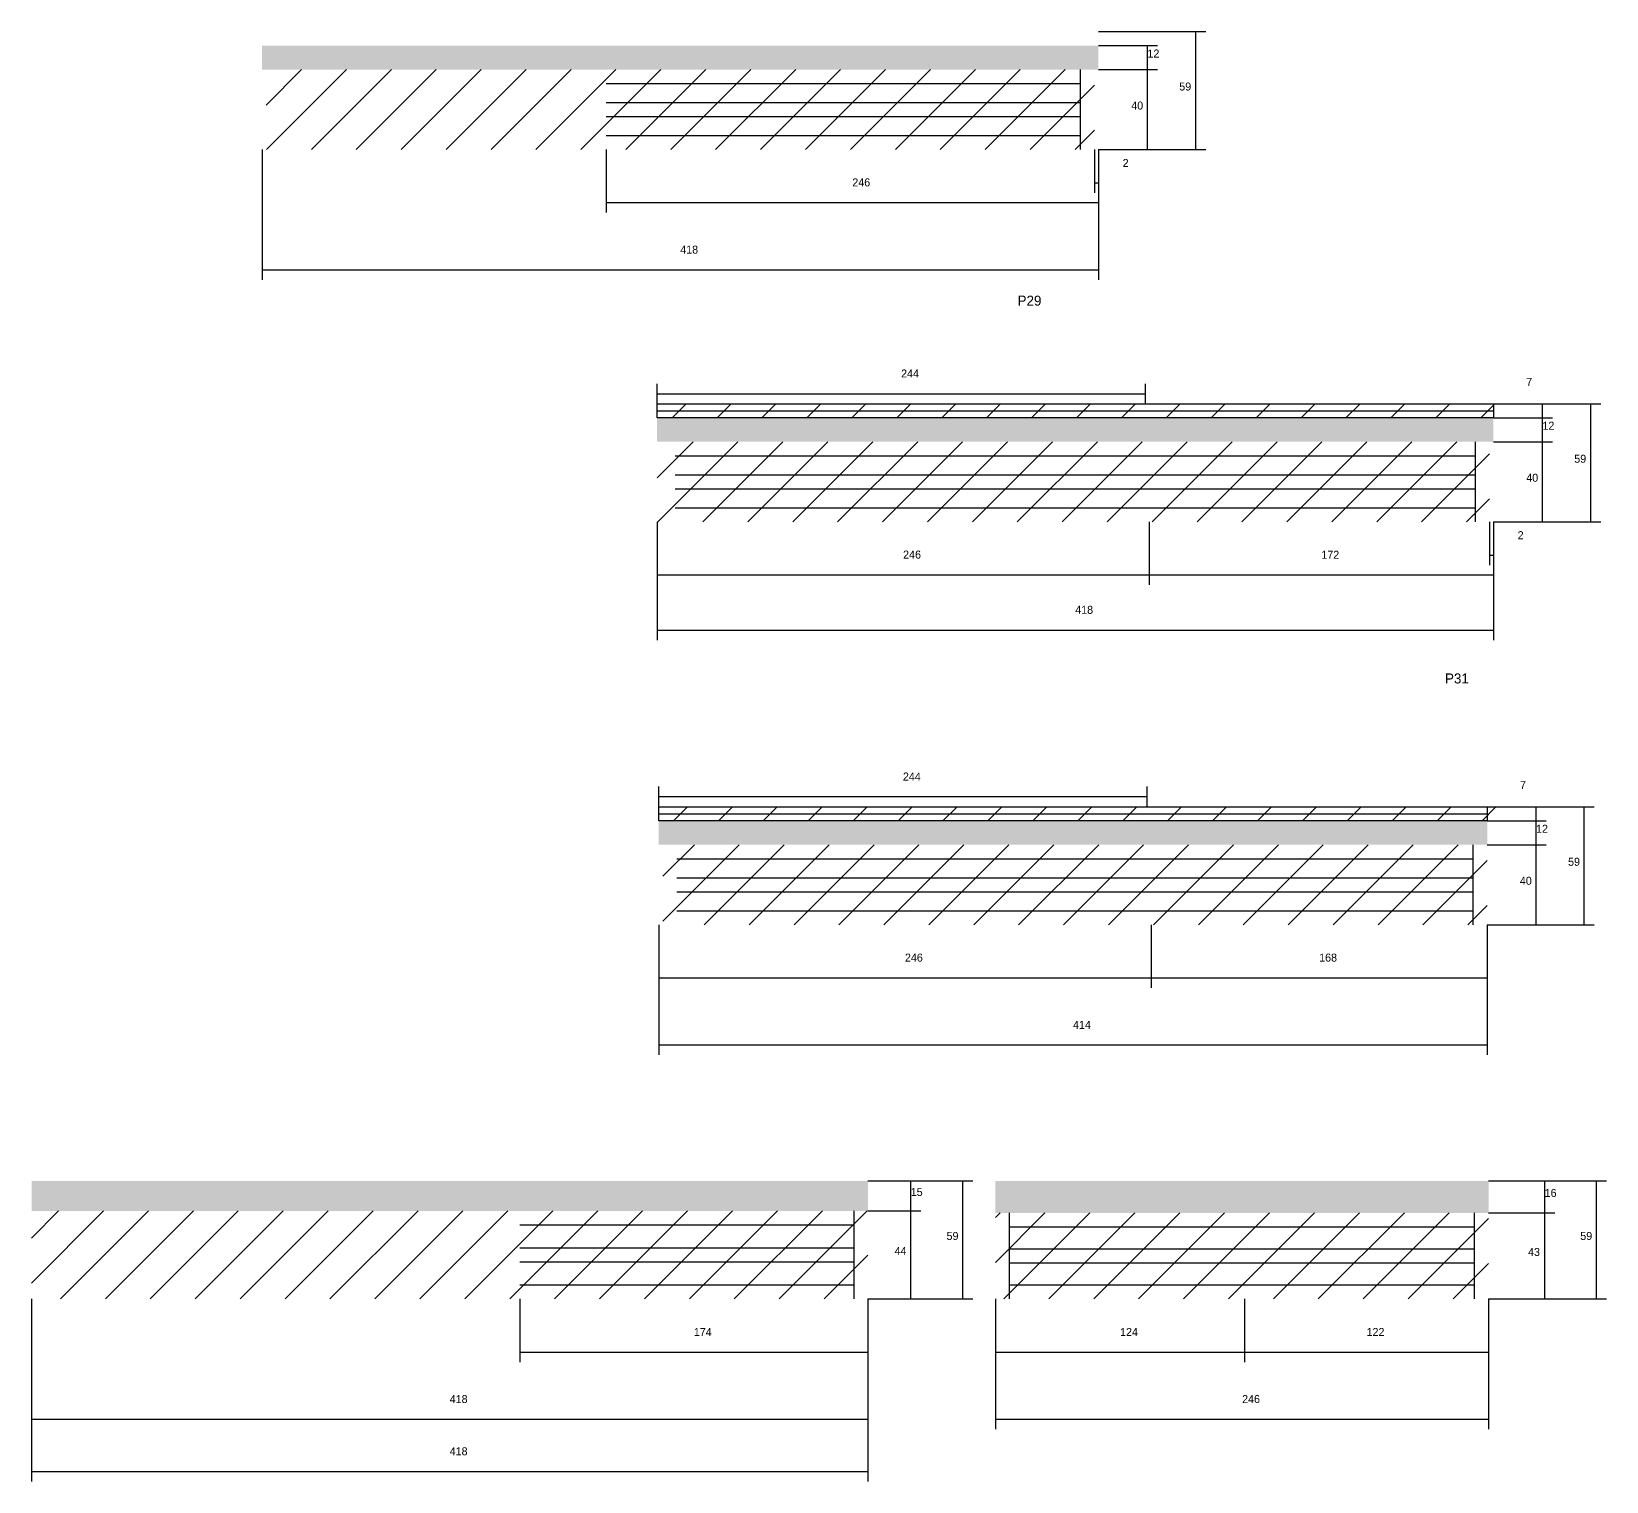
# Model space of a CAD drawing. Header units: metres. Extents: x 5683 to 7981, y 4512 to 5994.
# Drawn here: x 5683 to 6470, y 5269 to 5994 of the extents above; entities that cross this region are included whole.
import ezdxf

# ---------------------------------------------------------------- set-up
doc = ezdxf.new("R2010")
doc.units = ezdxf.units.M
for name, color, linetype in [('COTA', 241, 'Continuous'), ('NOMENCLATURA', 7, 'Continuous'), ('Painéis', 200, 'Continuous'), ('REAPROVEITAMENTO', 251, 'Continuous'), ('SARR_2.2x7', 40, 'Continuous')]:
    doc.layers.add(name, color=color, linetype=linetype)

msp = doc.modelspace()

# ---------------------------------------------------------------- hatches: boundary and pattern name
at = {"layer": 'COTA'}
h = msp.add_hatch(dxfattribs=at)
h.set_pattern_fill('AR-CONC', scale=0.03)
h.paths.add_polyline_path([(5797.9, 5986.8), (6215.9, 5986.8), (6215.9, 5986.8), (6215.9, 5974.8), (6215.9, 5974.8), (5797.9, 5974.8), (5797.9, 5974.8), (5797.9, 5986.8)])
h = msp.add_hatch(dxfattribs=at)
h.set_pattern_fill('AR-CONC', scale=0.03)
h.paths.add_polyline_path([(6413.3, 5800.8), (5995.3, 5800.8), (5995.3, 5800.8), (5995.3, 5788.8), (5995.3, 5788.8), (6413.3, 5788.8), (6413.3, 5788.8), (6413.3, 5800.8)])
h = msp.add_hatch(dxfattribs=at)
h.set_pattern_fill('AR-CONC', scale=0.03)
h.paths.add_polyline_path([(6410.2, 5599.4), (5996.2, 5599.4), (5996.2, 5599.4), (5996.2, 5587.4), (5996.2, 5587.4), (6410.2, 5587.4), (6410.2, 5587.4), (6410.2, 5599.4)])
h = msp.add_hatch(dxfattribs=at)
h.set_pattern_fill('AR-CONC', scale=0.03)
h.paths.add_polyline_path([(6100.7, 5419.4), (5682.7, 5419.4), (5682.7, 5419.4), (5682.7, 5404.4), (5682.7, 5404.4), (6100.7, 5404.4), (6100.7, 5404.4), (6100.7, 5419.4)])
h = msp.add_hatch(dxfattribs=at)
h.set_pattern_fill('AR-CONC', scale=0.03)
h.paths.add_polyline_path([(6164.4, 5419.4), (6410.9, 5419.4), (6410.9, 5419.4), (6410.9, 5403.4), (6410.9, 5403.4), (6164.4, 5403.4), (6164.4, 5403.4), (6164.4, 5419.4)])
at = {"layer": 'REAPROVEITAMENTO'}
h = msp.add_hatch(dxfattribs=at)
h.set_pattern_fill('ANSI31', scale=5)
h.paths.add_polyline_path([(6213.9, 5934.8), (6213.9, 5974.8), (6213.9, 5974.8), (5799.9, 5974.8), (5799.9, 5974.8), (5799.9, 5934.8), (5799.9, 5934.8), (6213.9, 5934.8)])
h = msp.add_hatch(dxfattribs=at)
h.set_pattern_fill('ANSI31', scale=5)
h.paths.add_polyline_path([(6413.3, 5807.8), (5995.3, 5807.8), (5995.3, 5807.8), (5995.3, 5800.8), (5995.3, 5800.8), (6413.3, 5800.8), (6413.3, 5800.8), (6413.3, 5807.8)])
h = msp.add_hatch(dxfattribs=at)
h.set_pattern_fill('ANSI31', scale=5)
h.paths.add_polyline_path([(6411.3, 5748.8), (6411.3, 5788.8), (6411.3, 5788.8), (5995.3, 5788.8), (5995.3, 5788.8), (5995.3, 5748.8), (5995.3, 5748.8), (6411.3, 5748.8)])
h = msp.add_hatch(dxfattribs=at)
h.set_pattern_fill('ANSI31', scale=5)
h.paths.add_polyline_path([(6414.2, 5606.4), (5996.2, 5606.4), (5996.2, 5606.4), (5996.2, 5599.4), (5996.2, 5599.4), (6414.2, 5599.4), (6414.2, 5599.4), (6414.2, 5606.4)])
h = msp.add_hatch(dxfattribs=at)
h.set_pattern_fill('ANSI31', scale=5)
h.paths.add_polyline_path([(6410.2, 5547.4), (6410.2, 5587.4), (6410.2, 5587.4), (5998.2, 5587.4), (5998.2, 5587.4), (5998.2, 5547.4), (5998.2, 5547.4), (6410.2, 5547.4)])
h = msp.add_hatch(dxfattribs=at)
h.set_pattern_fill('ANSI31', scale=5)
h.paths.add_polyline_path([(6100.7, 5360.4), (6100.7, 5404.4), (6100.7, 5404.4), (5682.7, 5404.4), (5682.7, 5404.4), (5682.7, 5360.4), (5682.7, 5360.4), (6100.7, 5360.4)])
h = msp.add_hatch(dxfattribs=at)
h.set_pattern_fill('ANSI31', scale=5)
h.paths.add_polyline_path([(6410.9, 5360.4), (6410.9, 5403.4), (6410.9, 5403.4), (6164.4, 5403.4), (6164.4, 5403.4), (6164.4, 5360.4), (6164.4, 5360.4), (6410.9, 5360.4)])

# ---------------------------------------------------------------- linework, layer by layer
at = {"layer": 'COTA'}
for p, q in [((6215.9, 5993.8), (6269.5, 5993.8)), ((6264.5, 5934.8), (6264.5, 5993.8)), ((6215.9, 5986.8), (6245.4, 5986.8)), ((6240.4, 5974.8), (6240.4, 5986.8)), ((6215.9, 5974.8), (6245.4, 5974.8)), ((6215.9, 5974.8), (6245.4, 5974.8)), ((6240.4, 5934.8), (6240.4, 5974.8)), ((5797.9, 5934.8), (5797.9, 5869.7)), ((5969.9, 5934.8), (5969.9, 5903.3)), ((6213.9, 5934.8), (6213.9, 5913.1)), ((6215.9, 5934.8), (6215.9, 5903.3)), ((6215.9, 5934.8), (6215.9, 5869.7)), ((6215.9, 5934.8), (6215.9, 5913.1)), ((6215.9, 5934.8), (6245.4, 5934.8)), ((6215.9, 5934.8), (6269.5, 5934.8)), ((6213.9, 5918.1), (6215.9, 5918.1)), ((5969.9, 5908.3), (6215.9, 5908.3)), ((5797.9, 5874.7), (6215.9, 5874.7)), ((5995.3, 5807.8), (5995.3, 5817.8)), ((6239.4, 5807.8), (6239.4, 5817.8)), ((5995.3, 5812.8), (6239.4, 5812.8)), ((6413.3, 5807.8), (6442.8, 5807.8)), ((6413.3, 5807.8), (6466.9, 5807.8)), ((6437.8, 5800.8), (6437.8, 5807.8)), ((6461.9, 5748.8), (6461.9, 5807.8)), ((6413.3, 5800.8), (6442.8, 5800.8)), ((6413.3, 5800.8), (6442.8, 5800.8)), ((6437.8, 5788.8), (6437.8, 5800.8)), ((6413.3, 5788.8), (6442.8, 5788.8)), ((6413.3, 5788.8), (6442.8, 5788.8)), ((6437.8, 5748.8), (6437.8, 5788.8)), ((5995.3, 5748.8), (5995.3, 5717.3)), ((5995.3, 5748.8), (5995.3, 5689.7)), ((6241.3, 5748.8), (6241.3, 5717.3)), ((6241.3, 5748.8), (6241.3, 5717.3)), ((6411.3, 5748.8), (6411.3, 5727.1)), ((6413.3, 5748.8), (6413.3, 5717.3)), ((6413.3, 5748.8), (6413.3, 5689.7)), ((6413.3, 5748.8), (6413.3, 5727.1)), ((6413.3, 5748.8), (6442.8, 5748.8)), ((6413.3, 5748.8), (6466.9, 5748.8)), ((6411.3, 5732.1), (6413.3, 5732.1)), ((5995.3, 5722.3), (6241.3, 5722.3)), ((6241.3, 5722.3), (6413.3, 5722.3)), ((5995.3, 5694.7), (6413.3, 5694.7)), ((5996.2, 5606.4), (5996.2, 5616.5)), ((6240.2, 5606.4), (6240.2, 5616.5)), ((5996.2, 5611.5), (6240.2, 5611.5)), ((6410.2, 5606.4), (6439.6, 5606.4)), ((6410.2, 5606.4), (6463.7, 5606.4)), ((6434.6, 5599.4), (6434.6, 5606.4)), ((6458.7, 5547.4), (6458.7, 5606.4)), ((6410.2, 5599.4), (6439.6, 5599.4)), ((6410.2, 5599.4), (6439.6, 5599.4)), ((6434.6, 5587.4), (6434.6, 5599.4)), ((6410.2, 5587.4), (6439.6, 5587.4)), ((6410.2, 5587.4), (6439.6, 5587.4)), ((6434.6, 5547.4), (6434.6, 5587.4)), ((5996.2, 5547.4), (5996.2, 5515.9)), ((5996.2, 5547.4), (5996.2, 5482.4)), ((6242.2, 5547.4), (6242.2, 5515.9)), ((6242.2, 5547.4), (6242.2, 5515.9)), ((6410.2, 5547.4), (6410.2, 5515.9)), ((6410.2, 5547.4), (6410.2, 5482.4)), ((6410.2, 5547.4), (6439.6, 5547.4)), ((6410.2, 5547.4), (6463.7, 5547.4)), ((5996.2, 5520.9), (6242.2, 5520.9)), ((6242.2, 5520.9), (6410.2, 5520.9)), ((5996.2, 5487.4), (6410.2, 5487.4)), ((6100.7, 5419.4), (6127.1, 5419.4)), ((6100.7, 5419.4), (6153.1, 5419.4)), ((6122.1, 5404.4), (6122.1, 5419.4)), ((6148.1, 5360.4), (6148.1, 5419.4)), ((6410.9, 5419.4), (6443.9, 5419.4)), ((6410.9, 5419.4), (6469.8, 5419.4)), ((6438.9, 5403.4), (6438.9, 5419.4)), ((6464.8, 5360.4), (6464.8, 5419.4)), ((6100.7, 5404.4), (6127.1, 5404.4)), ((6100.7, 5404.4), (6127.1, 5404.4)), ((6122.1, 5360.4), (6122.1, 5404.4)), ((6410.9, 5403.4), (6443.9, 5403.4)), ((6410.9, 5403.4), (6443.9, 5403.4)), ((6438.9, 5360.4), (6438.9, 5403.4)), ((5682.7, 5360.4), (5682.7, 5295.3)), ((5682.7, 5360.4), (5682.7, 5269.2)), ((5926.7, 5360.4), (5926.7, 5328.8)), ((6100.7, 5360.4), (6100.7, 5328.8)), ((6100.7, 5360.4), (6100.7, 5295.3)), ((6100.7, 5360.4), (6127.1, 5360.4)), ((6100.7, 5360.4), (6153.1, 5360.4)), ((6100.7, 5360.4), (6100.7, 5269.2)), ((6164.4, 5360.4), (6164.4, 5328.8)), ((6164.4, 5360.4), (6164.4, 5295.3)), ((6288.9, 5360.4), (6288.9, 5328.8)), ((6288.9, 5360.4), (6288.9, 5328.8)), ((6410.9, 5360.4), (6410.9, 5328.8)), ((6410.9, 5360.4), (6410.9, 5295.3)), ((6410.9, 5360.4), (6443.9, 5360.4)), ((6410.9, 5360.4), (6469.8, 5360.4)), ((5926.7, 5333.8), (6100.7, 5333.8)), ((6164.4, 5333.8), (6288.9, 5333.8)), ((6288.9, 5333.8), (6410.9, 5333.8)), ((5682.7, 5300.3), (6100.7, 5300.3)), ((6164.4, 5300.3), (6410.9, 5300.3)), ((5682.7, 5274.2), (6100.7, 5274.2))]:
    msp.add_line(p, q, dxfattribs=at)
at = {"layer": 'Painéis'}
for points in [[(6413.3, 5800.8), (5995.3, 5800.8), (5995.3, 5807.8), (6413.3, 5807.8)], [(6410.2, 5599.4), (5996.2, 5599.4), (5996.2, 5606.4), (6410.2, 5606.4)]]:
    msp.add_lwpolyline(points, close=True, dxfattribs=at)
at = {"layer": 'SARR_2.2x7'}
for p, q in [((6206.9, 5934.8), (6206.9, 5974.8)), ((5969.9, 5967.8), (6206.9, 5967.8)), ((5969.9, 5958.3), (6206.9, 5958.3)), ((5969.9, 5951.3), (6206.9, 5951.3)), ((5969.9, 5941.8), (6206.9, 5941.8)), ((5995.3, 5804.3), (6239.4, 5804.3)), ((6239.4, 5804.3), (6413.3, 5804.3)), ((6404.3, 5748.8), (6404.3, 5788.8)), ((6004.3, 5781.8), (6241.3, 5781.8)), ((6241.3, 5781.8), (6404.3, 5781.8)), ((6004.3, 5772.3), (6241.3, 5772.3)), ((6241.3, 5772.3), (6404.3, 5772.3)), ((6004.3, 5765.3), (6241.3, 5765.3)), ((6241.3, 5765.3), (6404.3, 5765.3)), ((6004.3, 5755.8), (6241.3, 5755.8)), ((6241.3, 5755.8), (6404.3, 5755.8)), ((5996.2, 5602.9), (6240.2, 5602.9)), ((6240.2, 5602.9), (6410.2, 5602.9)), ((6403.2, 5547.4), (6403.2, 5587.4)), ((6005.2, 5580.4), (6242.2, 5580.4)), ((6242.2, 5580.4), (6403.2, 5580.4)), ((6005.2, 5570.9), (6242.2, 5570.9)), ((6242.2, 5570.9), (6403.2, 5570.9)), ((6005.2, 5563.9), (6242.2, 5563.9)), ((6242.2, 5563.9), (6403.2, 5563.9)), ((6005.2, 5554.4), (6242.2, 5554.4)), ((6242.2, 5554.4), (6403.2, 5554.4)), ((6093.8, 5360.4), (6093.8, 5404.4)), ((6171.4, 5360.4), (6171.4, 5403.4)), ((6403.9, 5360.4), (6403.9, 5403.4)), ((5926.7, 5397.4), (6093.8, 5397.4)), ((6171.4, 5396.4), (6288.9, 5396.4)), ((6288.9, 5396.4), (6403.9, 5396.4)), ((5926.7, 5385.9), (6093.8, 5385.9)), ((6171.4, 5385.4), (6288.9, 5385.4)), ((6288.9, 5385.4), (6403.9, 5385.4)), ((5926.7, 5378.9), (6093.8, 5378.9)), ((6171.4, 5378.4), (6288.9, 5378.4)), ((6288.9, 5378.4), (6403.9, 5378.4)), ((5926.7, 5367.4), (6093.8, 5367.4)), ((6171.4, 5367.4), (6288.9, 5367.4)), ((6288.9, 5367.4), (6403.9, 5367.4))]:
    msp.add_line(p, q, dxfattribs=at)

# ---------------------------------------------------------------- texts
at = {"layer": 'COTA'}
for s, p in [('12', (6240.4, 5980.8)), ('59', (6256.3, 5964.3)), ('40', (6232.3, 5954.8)), ('2', (6228, 5926.1)), ('246', (6092.9, 5916.4)), ('418', (6006.9, 5882.8)), ('244', (6117.3, 5820.9)), ('7', (6429.7, 5816.7)), ('12', (6437.8, 5794.8)), ('59', (6453.7, 5778.3)), ('40', (6429.7, 5768.8)), ('2', (6425.4, 5740.1)), ('246', (6118.3, 5730.4)), ('172', (6327.3, 5730.3)), ('418', (6204.3, 5702.8)), ('244', (6118.2, 5619.5)), ('7', (6426.6, 5615.3)), ('12', (6434.6, 5593.4)), ('59', (6450.6, 5576.9)), ('40', (6426.5, 5567.4)), ('246', (6119.2, 5529)), ('168', (6326.2, 5529)), ('414', (6203.2, 5495.4)), ('15', (6122.1, 5411.9)), ('16', (6438.9, 5411.4)), ('59', (6140, 5389.9)), ('59', (6456.7, 5389.9)), ('44', (6114, 5382.4)), ('43', (6430.6, 5381.9)), ('174', (6013.7, 5341.9)), ('124', (6226.7, 5341.9)), ('122', (6349.9, 5341.9)), ('418', (5891.7, 5308.4)), ('246', (6287.7, 5308.4)), ('418', (5891.7, 5282.3))]:
    msp.add_text(s, height=4, dxfattribs=at).set_placement(p)
at = {"layer": 'NOMENCLATURA'}
for s, p in [('P29', (6175.5, 5856.8)), ('P31', (6389.1, 5668))]:
    msp.add_text(s, height=5, dxfattribs=at).set_placement(p)

doc.saveas('drawing.dxf')
